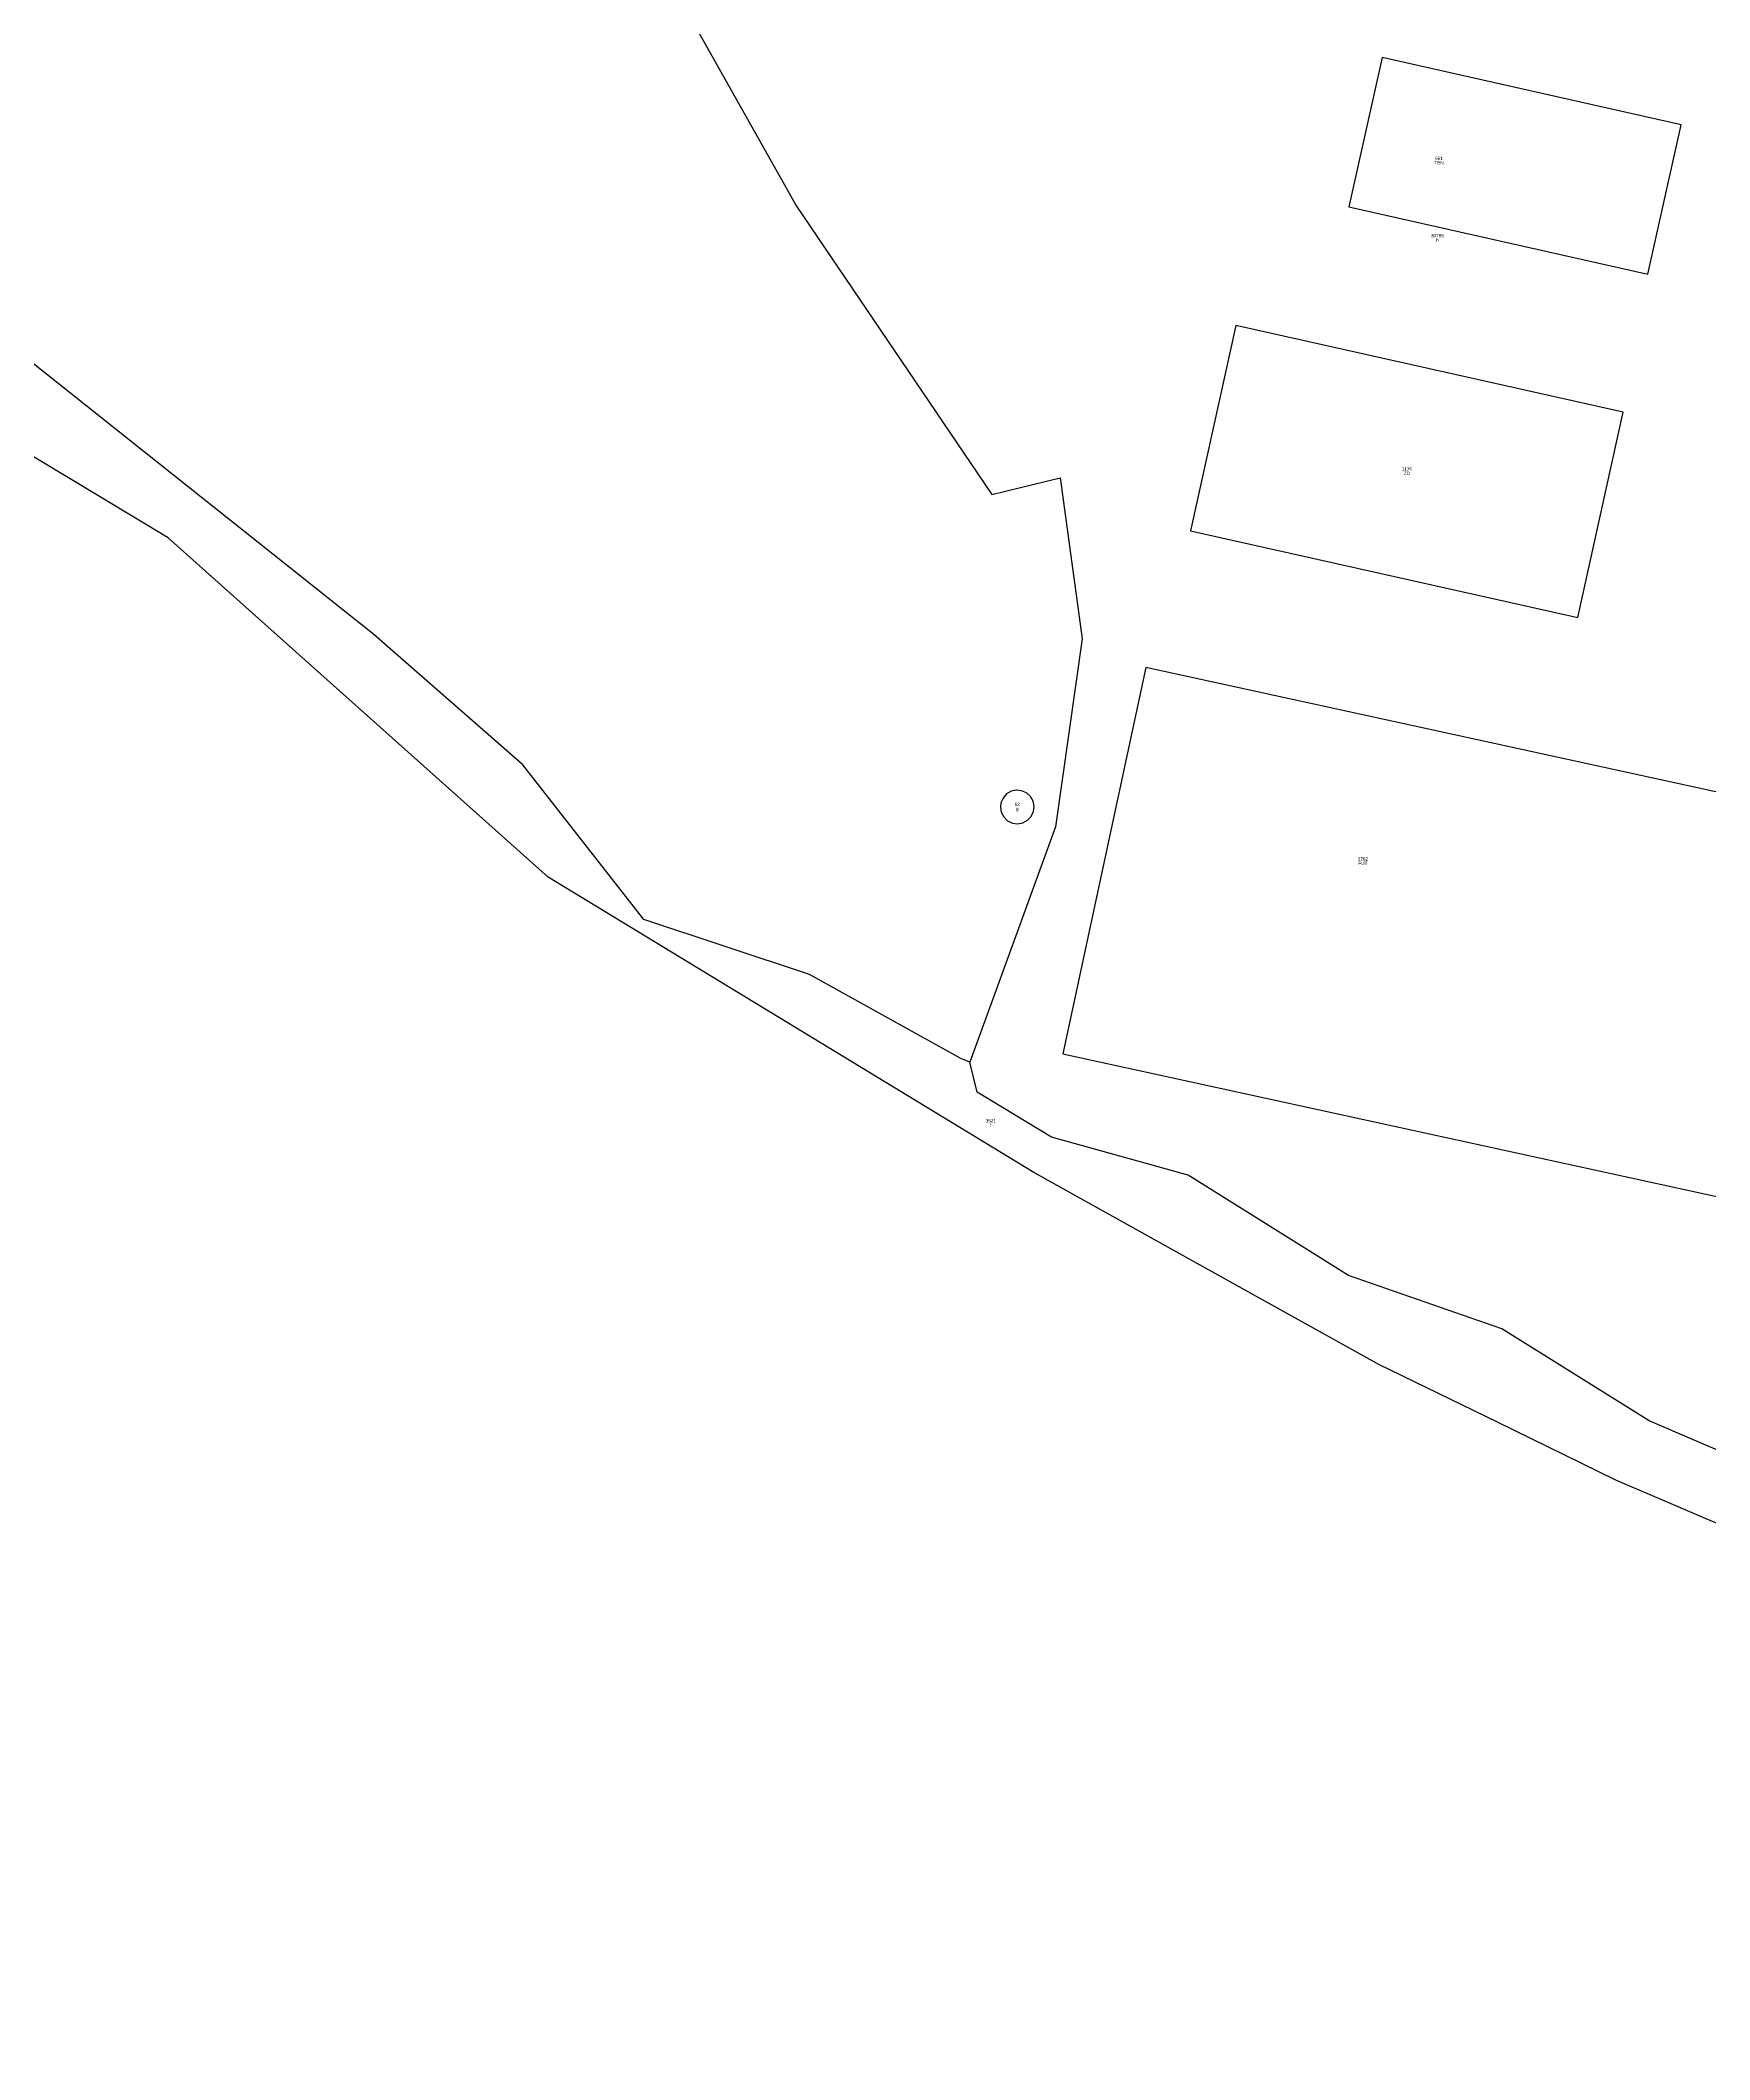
# Model space of a CAD drawing. Header units: metres. Extents: x 482697 to 483361, y 4630109 to 4630616.
# Drawn here: x 482931.7 to 483129.9, y 4630109 to 4630348.7 of the extents above; entities that cross this region are included whole.
import ezdxf
from ezdxf.enums import TextEntityAlignment as Align

# ---------------------------------------------------------------- set-up
doc = ezdxf.new("R2010")
doc.units = ezdxf.units.M

msp = doc.modelspace()

# ---------------------------------------------------------------- linework, layer by layer
at = {"layer": 'PG-LI'}
msp.add_line((483042.93, 4630223.83), (483042.04, 4630227.41), dxfattribs=at)
for points in [[(482969.93, 4630474.93), (482973.78, 4630441.11), (482975.08, 4630411.31), (482975.12, 4630402.64), (482987.48, 4630385.95), (483000.8, 4630367.49), (483006.13, 4630356.31), (483021.47, 4630328.99), (483044.68, 4630294.78), (483052.79, 4630296.74), (483055.39, 4630277.65), (483052.22, 4630255.32), (483042.04, 4630227.41)], [(483042.04, 4630227.41), (483040.98, 4630227.84), (483023, 4630237.8), (483003.37, 4630244.34), (482988.99, 4630262.68), (482971.31, 4630278.17), (482930.32, 4630310.77), (482916.54, 4630317.63), (482913.48, 4630316.49), (482900.61, 4630324.91), (482890.97, 4630341.54), (482880.39, 4630351.49), (482871.37, 4630357.04)], [(483122.54, 4630320.92), (483126.48, 4630338.65), (483090.99, 4630346.66), (483087.04, 4630328.93), (483122.54, 4630320.92)], [(483073.63, 4630314.82), (483068.26, 4630290.45), (483114.24, 4630280.17), (483119.61, 4630304.53), (483073.63, 4630314.82)], [(483062.94, 4630274.25), (483053.09, 4630228.39), (483131.44, 4630211.28), (483141.29, 4630257.14), (483062.94, 4630274.25)], [(483046.4, 4630259.23), (483045.99, 4630258.75), (483045.74, 4630258.17), (483045.68, 4630257.68), (483045.78, 4630257.06), (483046.08, 4630256.5), (483046.53, 4630256.05), (483047.1, 4630255.77), (483047.73, 4630255.69), (483048.35, 4630255.8), (483048.91, 4630256.1), (483049.34, 4630256.56), (483049.61, 4630257.13), (483049.68, 4630257.76), (483049.56, 4630258.37), (483049.25, 4630258.93), (483048.78, 4630259.35), (483048.2, 4630259.61), (483047.57, 4630259.68), (483046.95, 4630259.55), (483046.4, 4630259.23)], [(483186.77, 4630156.29), (483178.62, 4630159.58), (483169.76, 4630163.96), (483153.87, 4630170.31), (483138.72, 4630177.93), (483122.69, 4630184.81), (483105.2, 4630195.73), (483087.01, 4630202.06), (483067.97, 4630213.98), (483051.75, 4630218.48), (483042.93, 4630223.83)]]:
    msp.add_lwpolyline(points, dxfattribs=at)
at = {"layer": 'PG-LP'}
msp.add_lwpolyline([(483267.2335, 4630151.5755), (483217.593, 4630108.9965), (483206.103, 4630122.8965), (483197.353, 4630133.737), (483186.113, 4630144.057), (483174.863, 4630154.387), (483161.313, 4630159.857), (483147.7735, 4630165.327), (483133.2535, 4630171.5575), (483118.7435, 4630177.7875), (483104.6735, 4630184.6475), (483090.6035, 4630191.5175), (483070.1135, 4630202.898), (483049.6335, 4630214.288), (482991.9935, 4630249.3685), (482969.454, 4630269.509), (482946.904, 4630289.649), (482927.114, 4630301.549), (482907.334, 4630313.4595), (482888.024, 4630334.3295), (482868.7245, 4630355.1995), (482861.2045, 4630363.9695)], dxfattribs=at)

# ---------------------------------------------------------------- texts
at = {"layer": 'PG-AA'}
for s, p in [('TEN', (483097.75, 4630334.36)), ('h', (483097.56, 4630325.18)), ('ZD', (483093.93, 4630297.49)), ('g', (483047.68, 4630257.68)), ('FUT', (483088.71, 4630251.21)), ('f', (483044.54, 4630220.12))]:
    msp.add_text(s, height=0.4, dxfattribs=at).set_placement(p, align=Align.TOP_CENTER)
at = {"layer": 'PG-AS'}
for s, p in [('661', (483097.75, 4630334.36)), ('30786', (483097.56, 4630325.18)), ('1176', (483093.93, 4630297.49)), ('12', (483047.68, 4630257.68)), ('3762', (483088.71, 4630251.21)), ('3521', (483044.54, 4630220.12))]:
    msp.add_text(s, height=0.4, dxfattribs=at).set_placement(p, align=Align.BOTTOM_CENTER)

doc.saveas('drawing.dxf')
